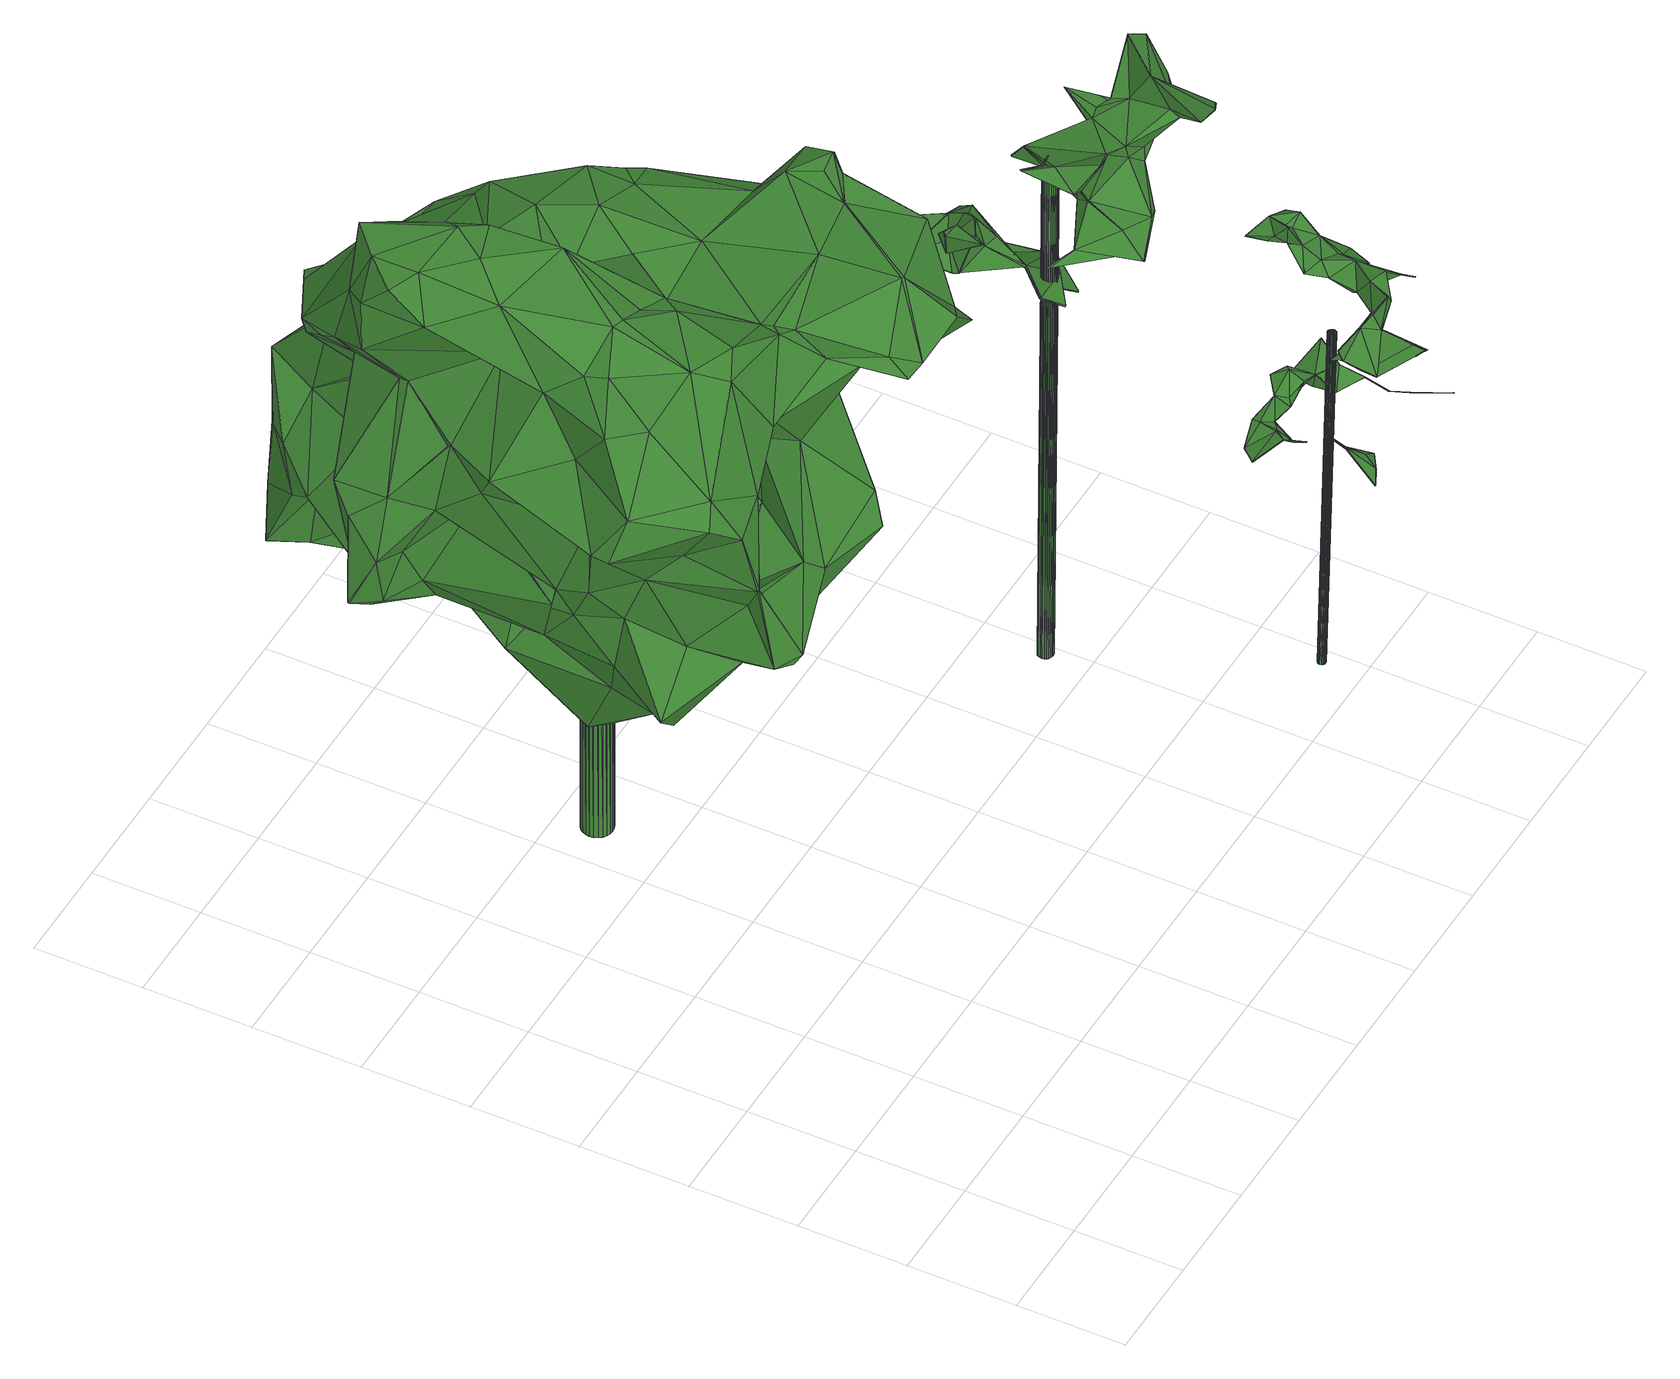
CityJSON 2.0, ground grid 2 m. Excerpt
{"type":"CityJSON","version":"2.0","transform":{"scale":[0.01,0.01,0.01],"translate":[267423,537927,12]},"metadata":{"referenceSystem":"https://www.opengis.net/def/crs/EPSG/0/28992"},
"CityObjects":{
"tree1":{"type":"SolitaryVegetationObject","attributes":{"gtid":252,"crown_width_m":9.78,"crown_median_z":21.65,"crown_r50_m":0.45,"crown_porosity":0.894,"trunk_H_m":8.87,"trunk_DBH_m":0.566,"trunk_radius_m":0.283,"trunk_base_height_m":12.78,"original_gtid":"282"},"geometry":[{"type":"Solid","lod":"3","boundaries":[[[[0,1,2]],[[3,4,5]],[[6,7,8]],[[9,10,11]],[[12,11,10]],[[13,14,15]],[[16,17,18]],[[16,18,19]],[[20,21,22]],[[23,24,25]],[[26,24,27]],[[28,29,30]],[[31,30,29]],[[32,33,34]],[[28,30,31]],[[35,36,37]],[[38,39,9]],[[40,41,42]],[[43,26,44]],[[43,44,45]],[[11,46,38]],[[47,48,49]],[[29,50,51]],[[52,53,15]],[[54,55,56]],[[57,58,59]],[[60,61,62]],[[60,63,61]],[[64,65,66]],[[67,64,66]],[[68,14,69]],[[70,69,14]],[[28,4,29]],[[71,17,72]],[[73,47,74]],[[75,74,47]],[[31,76,77]],[[13,78,79]],[[80,79,78]],[[81,70,82]],[[40,83,84]],[[50,29,4]],[[76,85,86]],[[87,73,74]],[[53,13,15]],[[88,89,39]],[[90,91,92]],[[93,90,92]],[[31,29,76]],[[94,95,7]],[[96,97,93]],[[98,99,100]],[[101,102,103]],[[64,104,98]],[[105,106,107]],[[92,108,96]],[[96,93,92]],[[27,24,109]],[[110,66,111]],[[87,25,73]],[[66,59,58]],[[112,1,113]],[[1,114,115]],[[116,117,118]],[[116,119,117]],[[120,121,33]],[[122,123,106]],[[124,40,55]],[[125,126,127]],[[128,75,47]],[[129,130,131]],[[132,131,130]],[[101,133,134]],[[135,50,4]],[[136,137,138]],[[139,140,141]],[[142,143,86]],[[144,65,145]],[[146,117,147]],[[23,148,149]],[[150,33,151]],[[151,33,32]],[[65,152,111]],[[57,153,58]],[[154,153,57]],[[142,133,155]],[[142,156,133]],[[72,17,92]],[[98,104,99]],[[75,157,158]],[[75,158,74]],[[0,159,1]],[[145,128,47]],[[160,161,162]],[[163,164,165]],[[166,167,105]],[[106,105,167]],[[96,89,97]],[[64,98,128]],[[168,12,56]],[[104,67,169]],[[104,64,67]],[[99,104,170]],[[171,137,136]],[[172,124,154]],[[57,172,154]],[[25,173,174]],[[162,175,176]],[[177,146,147]],[[105,137,171]],[[178,179,180]],[[42,178,181]],[[162,176,182]],[[162,182,180]],[[32,183,184]],[[185,96,108]],[[170,104,186]],[[40,124,83]],[[187,108,92]],[[188,189,190]],[[191,89,192]],[[170,193,157]],[[99,170,157]],[[70,14,194]],[[144,195,196]],[[193,16,157]],[[197,160,162]],[[76,198,77]],[[199,200,201]],[[124,55,202]],[[181,168,42]],[[40,42,168]],[[124,202,154]],[[73,174,203]],[[25,174,73]],[[168,55,40]],[[56,55,168]],[[54,202,55]],[[15,68,52]],[[204,54,56]],[[204,56,12]],[[115,205,113]],[[54,204,202]],[[153,202,204]],[[153,154,202]],[[102,101,134]],[[88,192,89]],[[79,126,206]],[[176,50,135]],[[207,189,188]],[[208,189,207]],[[194,209,210]],[[196,165,144]],[[210,209,211]],[[124,172,83]],[[212,185,10]],[[212,10,9]],[[180,179,162]],[[191,192,20]],[[20,192,88]],[[213,169,214]],[[213,214,153]],[[132,155,131]],[[215,93,216]],[[144,165,152]],[[113,1,115]],[[217,164,218]],[[111,66,65]],[[58,219,66]],[[60,220,221]],[[164,222,165]],[[223,217,224]],[[127,224,217]],[[224,225,223]],[[226,57,59]],[[9,11,38]],[[227,205,228]],[[164,217,222]],[[133,160,211]],[[229,228,205]],[[22,230,231]],[[93,215,90]],[[126,119,116]],[[99,157,100]],[[112,45,232]],[[86,85,233]],[[86,233,142]],[[145,47,49]],[[86,198,76]],[[234,198,86]],[[143,132,130]],[[46,235,236]],[[237,69,238]],[[237,238,239]],[[126,79,224]],[[126,224,127]],[[69,70,81]],[[157,16,240]],[[19,240,16]],[[144,49,195]],[[195,49,241]],[[63,242,61]],[[166,95,109]],[[243,231,3]],[[52,78,53]],[[225,78,52]],[[134,133,244]],[[5,28,31]],[[138,137,107]],[[45,44,32]],[[245,152,165]],[[187,246,108]],[[116,118,208]],[[236,180,182]],[[63,60,247]],[[60,155,247]],[[65,144,152]],[[248,239,238]],[[248,238,69]],[[128,145,64]],[[201,200,197]],[[49,144,145]],[[222,223,245]],[[225,80,78]],[[126,116,206]],[[150,151,136]],[[6,8,249]],[[246,186,213]],[[169,213,186]],[[250,251,252]],[[93,97,253]],[[189,254,255]],[[229,173,228]],[[256,225,52]],[[256,68,225]],[[257,12,10]],[[257,10,185]],[[185,108,246]],[[17,71,18]],[[23,25,148]],[[258,259,38]],[[91,216,93]],[[215,216,91]],[[258,3,259]],[[171,8,105]],[[95,105,8]],[[105,95,166]],[[244,211,209]],[[105,107,137]],[[242,260,61]],[[149,148,261]],[[262,263,264]],[[265,120,150]],[[195,266,267]],[[241,266,195]],[[190,209,194]],[[142,233,156]],[[25,228,173]],[[190,189,255]],[[43,45,227]],[[227,45,205]],[[112,205,45]],[[40,84,41]],[[174,173,229]],[[174,229,177]],[[203,174,177]],[[34,232,45]],[[34,45,32]],[[268,36,35]],[[129,131,221]],[[244,255,134]],[[25,227,228]],[[211,244,133]],[[164,269,218]],[[270,235,46]],[[181,236,235]],[[3,5,243]],[[258,271,272]],[[38,271,258]],[[139,159,260]],[[159,61,260]],[[177,196,195]],[[203,177,195]],[[160,197,273]],[[178,42,179]],[[25,43,227]],[[29,51,76]],[[85,76,51]],[[87,148,25]],[[129,274,130]],[[234,274,198]],[[130,274,234]],[[77,198,274]],[[178,180,236]],[[275,107,106]],[[275,243,107]],[[178,236,181]],[[194,14,190]],[[197,200,268]],[[150,120,33]],[[183,44,27]],[[51,50,176]],[[39,89,9]],[[113,205,112]],[[20,22,191]],[[67,219,169]],[[182,176,276]],[[193,92,17]],[[7,184,183]],[[211,273,210]],[[82,210,273]],[[94,27,109]],[[94,109,95]],[[125,119,126]],[[138,107,31]],[[31,107,243]],[[60,131,155]],[[150,129,221]],[[52,68,256]],[[49,277,241]],[[48,277,49]],[[134,255,139]],[[139,255,140]],[[208,115,114]],[[31,77,138]],[[201,179,42]],[[1,159,114]],[[182,271,236]],[[207,116,208]],[[206,116,207]],[[13,79,188]],[[82,273,268]],[[197,268,273]],[[188,190,14]],[[79,206,188]],[[207,188,206]],[[15,14,68]],[[9,89,96]],[[221,131,60]],[[114,159,141]],[[86,143,234]],[[130,234,143]],[[19,18,261]],[[75,100,157]],[[70,278,82]],[[187,92,193]],[[250,279,266]],[[153,204,213]],[[43,25,26]],[[160,273,211]],[[268,35,82]],[[81,82,35]],[[136,274,129]],[[175,51,176]],[[175,85,51]],[[5,4,28]],[[138,77,274]],[[138,274,136]],[[275,231,243]],[[136,129,150]],[[255,209,190]],[[101,103,247]],[[103,63,247]],[[101,247,155]],[[101,155,133]],[[42,280,200]],[[41,280,42]],[[204,257,213]],[[41,84,280]],[[213,257,246]],[[185,246,257]],[[65,64,145]],[[223,222,217]],[[162,233,175]],[[85,175,233]],[[275,106,22]],[[212,9,185]],[[185,9,96]],[[27,44,26]],[[42,200,199]],[[83,280,84]],[[214,219,58]],[[42,199,201]],[[225,224,80]],[[255,141,140]],[[255,114,141]],[[34,121,281]],[[282,281,121]],[[283,245,223]],[[244,209,255]],[[150,221,220]],[[282,265,220]],[[150,220,265]],[[193,17,16]],[[181,270,168]],[[188,14,13]],[[88,21,20]],[[259,21,88]],[[11,270,46]],[[22,21,230]],[[21,3,230]],[[21,259,3]],[[196,177,163]],[[133,156,161]],[[102,242,103]],[[95,8,7]],[[7,183,94]],[[27,94,183]],[[214,58,153]],[[152,284,237]],[[152,245,284]],[[25,24,26]],[[13,53,78]],[[120,282,121]],[[39,38,259]],[[39,259,88]],[[33,121,34]],[[249,171,136]],[[276,258,272]],[[146,118,117]],[[255,254,114]],[[183,32,44]],[[128,98,100]],[[128,100,75]],[[68,69,283]],[[237,283,69]],[[3,231,230]],[[23,109,24]],[[23,261,109]],[[23,149,261]],[[205,118,229]],[[229,118,177]],[[48,250,252]],[[241,250,266]],[[261,18,109]],[[166,109,18]],[[232,281,0]],[[281,159,0]],[[103,242,63]],[[69,81,248]],[[220,62,282]],[[119,269,163]],[[220,60,62]],[[282,62,61]],[[74,148,87]],[[241,277,252]],[[48,252,277]],[[261,148,19]],[[240,19,148]],[[240,148,74]],[[115,208,118]],[[205,115,118]],[[162,179,197]],[[201,197,179]],[[246,170,186]],[[169,186,104]],[[92,285,72]],[[22,231,275]],[[12,257,204]],[[262,93,285]],[[239,226,110]],[[163,177,147]],[[163,147,119]],[[280,36,200]],[[177,118,146]],[[282,61,281]],[[159,281,61]],[[34,281,232]],[[112,2,1]],[[80,224,79]],[[91,90,215]],[[282,120,265]],[[196,163,165]],[[203,48,286]],[[31,243,5]],[[46,236,271]],[[46,271,38]],[[187,170,246]],[[187,193,170]],[[71,166,18]],[[249,8,171]],[[6,249,7]],[[249,184,7]],[[133,161,160]],[[233,162,161]],[[156,233,161]],[[135,276,176]],[[163,269,164]],[[270,181,235]],[[167,166,122]],[[167,122,106]],[[142,287,143]],[[155,143,287]],[[155,287,142]],[[242,102,260]],[[134,260,102]],[[134,139,260]],[[119,147,117]],[[22,123,71]],[[166,71,123]],[[166,123,122]],[[106,123,22]],[[114,254,208]],[[189,208,254]],[[3,135,4]],[[3,276,135]],[[258,276,3]],[[226,59,110]],[[110,111,237]],[[276,271,182]],[[276,272,271]],[[237,239,110]],[[210,278,194]],[[225,68,283]],[[225,283,223]],[[111,152,237]],[[110,59,66]],[[250,48,203]],[[73,286,47]],[[203,286,73]],[[195,288,203]],[[195,267,288]],[[250,203,288]],[[112,232,2]],[[66,219,67]],[[214,169,219]],[[232,0,2]],[[11,12,270]],[[12,168,270]],[[155,132,143]],[[285,253,71]],[[97,191,253]],[[22,71,253]],[[22,253,191]],[[93,253,285]],[[57,36,172]],[[57,37,36]],[[263,285,264]],[[200,36,268]],[[172,36,83]],[[280,83,36]],[[262,285,263]],[[264,285,91]],[[92,91,285]],[[285,71,72]],[[93,264,91]],[[262,264,93]],[[210,82,278]],[[194,278,70]],[[47,286,48]],[[240,74,158]],[[240,158,157]],[[267,279,289]],[[288,267,289]],[[288,289,250]],[[97,89,191]],[[267,266,279]],[[241,252,251]],[[250,289,279]],[[241,251,250]],[[141,159,290]],[[141,290,139]],[[139,290,159]],[[283,237,284]],[[245,283,284]],[[245,165,222]],[[248,291,239]],[[81,291,248]],[[35,37,291]],[[35,291,81]],[[57,291,37]],[[239,291,57]],[[239,57,226]],[[127,217,218]],[[127,218,125]],[[249,292,184]],[[184,292,32]],[[218,269,125]],[[125,269,119]],[[32,292,151]],[[136,151,292]],[[136,292,249]],[[293,294,295]],[[293,295,296]],[[296,295,297]],[[296,297,298]],[[295,294,299]],[[295,299,297]],[[297,299,300]],[[297,300,298]],[[299,294,301]],[[299,301,300]],[[300,301,302]],[[300,302,298]],[[301,294,303]],[[301,303,302]],[[302,303,304]],[[302,304,298]],[[303,294,305]],[[303,305,304]],[[304,305,306]],[[304,306,298]],[[305,294,307]],[[305,307,306]],[[306,307,308]],[[306,308,298]],[[307,294,309]],[[307,309,308]],[[308,309,310]],[[308,310,298]],[[309,294,311]],[[309,311,310]],[[310,311,312]],[[310,312,298]],[[311,294,313]],[[311,313,312]],[[312,313,314]],[[312,314,298]],[[313,294,315]],[[313,315,314]],[[314,315,316]],[[314,316,298]],[[315,294,317]],[[315,317,316]],[[316,317,318]],[[316,318,298]],[[317,294,319]],[[317,319,318]],[[318,319,320]],[[318,320,298]],[[319,294,321]],[[319,321,320]],[[320,321,322]],[[320,322,298]],[[321,294,323]],[[321,323,322]],[[322,323,324]],[[322,324,298]],[[323,294,325]],[[323,325,324]],[[324,325,326]],[[324,326,298]],[[325,294,327]],[[325,327,326]],[[326,327,328]],[[326,328,298]],[[327,294,329]],[[327,329,328]],[[328,329,330]],[[328,330,298]],[[329,294,331]],[[329,331,330]],[[330,331,332]],[[330,332,298]],[[331,294,333]],[[331,333,332]],[[332,333,334]],[[332,334,298]],[[333,294,335]],[[333,335,334]],[[334,335,336]],[[334,336,298]],[[335,294,337]],[[335,337,336]],[[336,337,338]],[[336,338,298]],[[337,294,339]],[[337,339,338]],[[338,339,340]],[[338,340,298]],[[339,294,341]],[[339,341,340]],[[340,341,342]],[[340,342,298]],[[341,294,293]],[[341,293,342]],[[342,293,296]],[[342,296,298]]]]}]},
"tree2":{"type":"SolitaryVegetationObject","attributes":{"gtid":295,"crown_width_m":4.43,"crown_median_z":23.74,"crown_r50_m":0.263,"crown_porosity":0.917,"trunk_H_m":10.96,"trunk_DBH_m":0.274,"trunk_radius_m":0.137,"trunk_base_height_m":12.78,"original_gtid":"333"},"geometry":[{"type":"Solid","lod":"3","boundaries":[[[[343,344,345]],[[346,347,348]],[[347,349,348]],[[350,351,352]],[[353,352,351]],[[354,355,356]],[[357,355,354]],[[356,358,354]],[[359,360,361]],[[361,362,359]],[[363,364,365]],[[366,367,368]],[[369,370,371]],[[372,373,374]],[[375,376,377]],[[378,377,379]],[[380,381,382]],[[383,384,385]],[[359,362,386]],[[387,359,386]],[[388,389,390]],[[391,392,393]],[[394,393,392]],[[395,396,397]],[[362,398,386]],[[386,398,399]],[[400,362,361]],[[363,401,364]],[[376,375,402]],[[403,399,398]],[[344,343,404]],[[368,405,406]],[[407,408,409]],[[374,373,410]],[[411,412,413]],[[414,347,346]],[[376,379,377]],[[415,416,350]],[[417,418,419]],[[420,381,380]],[[421,413,367]],[[415,351,416]],[[388,390,422]],[[423,424,425]],[[426,424,423]],[[397,377,395]],[[418,427,419]],[[380,418,420]],[[428,429,430]],[[346,417,414]],[[344,431,432]],[[345,396,433]],[[433,396,395]],[[423,425,431]],[[434,388,435]],[[422,435,388]],[[436,437,438]],[[439,352,440]],[[414,417,441]],[[405,368,442]],[[413,421,443]],[[421,367,444]],[[425,432,431]],[[445,381,420]],[[379,446,391]],[[391,446,402]],[[384,447,343]],[[448,401,449]],[[444,367,366]],[[450,429,428]],[[444,366,451]],[[442,357,405]],[[452,353,453]],[[345,394,343]],[[438,454,391]],[[396,455,397]],[[346,348,410]],[[456,457,442]],[[387,450,360]],[[428,430,450]],[[360,450,430]],[[439,453,415]],[[358,356,458]],[[457,458,356]],[[399,408,386]],[[459,408,399]],[[384,383,460]],[[384,460,434]],[[461,402,375]],[[374,348,462]],[[455,377,397]],[[366,443,451]],[[418,463,464]],[[464,463,382]],[[457,456,412]],[[465,377,455]],[[380,463,418]],[[425,424,466]],[[376,402,446]],[[399,403,467]],[[386,407,387]],[[359,387,360]],[[353,351,453]],[[368,456,442]],[[454,384,391]],[[374,462,372]],[[446,379,376]],[[466,424,468]],[[365,469,363]],[[426,468,424]],[[470,460,383]],[[411,413,443]],[[471,468,426]],[[471,472,468]],[[473,474,459]],[[433,393,394]],[[375,377,461]],[[436,438,475]],[[444,443,421]],[[346,373,349]],[[466,454,438]],[[451,443,444]],[[357,406,405]],[[412,354,358]],[[352,452,440]],[[353,452,352]],[[476,364,420]],[[391,378,379]],[[438,461,465]],[[432,425,345]],[[475,438,465]],[[368,443,366]],[[395,377,378]],[[477,389,478]],[[477,478,423]],[[467,403,411]],[[408,479,409]],[[480,390,481]],[[389,481,390]],[[438,391,402]],[[482,360,430]],[[483,370,484]],[[485,448,449]],[[357,442,355]],[[372,348,373]],[[349,373,348]],[[457,356,355]],[[457,355,442]],[[439,452,453]],[[440,452,439]],[[473,459,467]],[[486,459,474]],[[399,467,459]],[[370,483,371]],[[365,487,469]],[[420,417,347]],[[382,463,380]],[[418,417,420]],[[443,488,411]],[[467,411,488]],[[347,417,349]],[[349,417,346]],[[398,362,400]],[[430,429,482]],[[482,429,450]],[[344,404,422]],[[483,489,371]],[[357,449,406]],[[357,354,449]],[[490,369,489]],[[482,369,360]],[[461,438,402]],[[425,437,436]],[[472,470,383]],[[489,364,448]],[[395,378,393]],[[450,409,427]],[[482,450,427]],[[433,395,393]],[[466,438,437]],[[425,466,437]],[[467,487,365]],[[370,427,484]],[[464,484,427]],[[391,393,378]],[[410,373,346]],[[475,425,436]],[[475,345,425]],[[388,478,389]],[[418,464,427]],[[480,344,422]],[[413,456,367]],[[368,367,456]],[[403,398,412]],[[403,412,411]],[[345,344,432]],[[422,390,480]],[[351,415,453]],[[350,352,415]],[[439,415,352]],[[351,350,416]],[[414,479,486]],[[365,473,467]],[[347,474,473]],[[465,461,377]],[[384,394,391]],[[343,394,384]],[[347,473,420]],[[365,420,473]],[[449,469,487]],[[459,479,408]],[[412,458,457]],[[486,479,459]],[[455,396,465]],[[475,465,396]],[[475,396,345]],[[435,422,491]],[[388,434,478]],[[468,472,454]],[[468,454,466]],[[431,481,492]],[[389,492,481]],[[382,381,445]],[[469,449,363]],[[449,401,363]],[[454,385,384]],[[347,414,474]],[[474,414,486]],[[410,348,374]],[[472,383,385]],[[472,385,454]],[[348,372,462]],[[427,370,369]],[[427,369,482]],[[491,343,447]],[[491,447,435]],[[434,447,384]],[[435,447,434]],[[456,413,412]],[[409,419,427]],[[420,364,445]],[[365,364,476]],[[477,423,389]],[[387,407,450]],[[407,409,450]],[[491,404,343]],[[467,488,487]],[[368,487,488]],[[489,485,490]],[[419,441,417]],[[443,368,488]],[[470,426,423]],[[485,493,490]],[[470,472,471]],[[471,426,470]],[[485,354,493]],[[419,409,441]],[[479,441,409]],[[479,414,441]],[[365,476,420]],[[368,406,487]],[[449,487,406]],[[369,490,400]],[[490,398,400]],[[361,369,400]],[[386,408,407]],[[360,369,361]],[[489,448,485]],[[485,449,354]],[[369,371,489]],[[483,484,445]],[[491,422,404]],[[464,382,484]],[[382,445,484]],[[448,364,401]],[[483,445,364]],[[483,364,489]],[[394,392,391]],[[398,490,412]],[[433,494,345]],[[394,345,494]],[[394,494,433]],[[431,492,423]],[[423,492,389]],[[480,481,344]],[[344,481,431]],[[412,493,354]],[[490,493,412]],[[434,460,478]],[[470,478,460]],[[470,423,478]],[[358,458,412]],[[495,496,497]],[[495,497,498]],[[498,497,499]],[[498,499,500]],[[497,496,501]],[[497,501,499]],[[499,501,502]],[[499,502,500]],[[501,496,503]],[[501,503,502]],[[502,503,504]],[[502,504,500]],[[503,496,505]],[[503,505,504]],[[504,505,506]],[[504,506,500]],[[505,496,507]],[[505,507,506]],[[506,507,508]],[[506,508,500]],[[507,496,509]],[[507,509,508]],[[508,509,510]],[[508,510,500]],[[509,496,511]],[[509,511,510]],[[510,511,512]],[[510,512,500]],[[511,496,513]],[[511,513,512]],[[512,513,514]],[[512,514,500]],[[513,496,515]],[[513,515,514]],[[514,515,516]],[[514,516,500]],[[515,496,517]],[[515,517,516]],[[516,517,518]],[[516,518,500]],[[517,496,519]],[[517,519,518]],[[518,519,520]],[[518,520,500]],[[519,496,521]],[[519,521,520]],[[520,521,522]],[[520,522,500]],[[521,496,523]],[[521,523,522]],[[522,523,524]],[[522,524,500]],[[523,496,525]],[[523,525,524]],[[524,525,526]],[[524,526,500]],[[525,496,527]],[[525,527,526]],[[526,527,528]],[[526,528,500]],[[527,496,529]],[[527,529,528]],[[528,529,530]],[[528,530,500]],[[529,496,531]],[[529,531,530]],[[530,531,532]],[[530,532,500]],[[531,496,533]],[[531,533,532]],[[532,533,534]],[[532,534,500]],[[533,496,535]],[[533,535,534]],[[534,535,536]],[[534,536,500]],[[535,496,537]],[[535,537,536]],[[536,537,538]],[[536,538,500]],[[537,496,539]],[[537,539,538]],[[538,539,540]],[[538,540,500]],[[539,496,541]],[[539,541,540]],[[540,541,542]],[[540,542,500]],[[541,496,543]],[[541,543,542]],[[542,543,544]],[[542,544,500]],[[543,496,495]],[[543,495,544]],[[544,495,498]],[[544,498,500]]]]}]},
"tree3":{"type":"SolitaryVegetationObject","attributes":{"gtid":435,"crown_width_m":3.36,"crown_median_z":19.85,"crown_r50_m":0.175,"crown_porosity":0.956,"trunk_H_m":7.16,"trunk_DBH_m":0.151,"trunk_radius_m":0.0753,"trunk_base_height_m":12.69,"original_gtid":"494"},"geometry":[{"type":"Solid","lod":"3","boundaries":[[[[545,546,547]],[[548,549,550]],[[548,550,551]],[[552,553,554]],[[555,556,557]],[[558,559,560]],[[561,560,559]],[[562,563,564]],[[565,566,545]],[[567,568,569]],[[550,570,571]],[[572,568,573]],[[574,575,576]],[[577,576,575]],[[578,570,549]],[[574,579,580]],[[548,581,578]],[[582,583,584]],[[585,554,586]],[[587,588,553]],[[589,588,587]],[[590,591,592]],[[593,594,595]],[[596,597,598]],[[578,549,548]],[[595,599,600]],[[601,569,568]],[[602,545,547]],[[572,601,568]],[[603,592,604]],[[559,558,605]],[[606,607,608]],[[609,610,611]],[[572,612,601]],[[613,559,605]],[[614,615,616]],[[552,554,585]],[[617,583,618]],[[619,620,621]],[[622,623,624]],[[625,626,595]],[[613,627,628]],[[629,630,631]],[[575,580,577]],[[593,632,550]],[[633,620,562]],[[631,630,560]],[[634,631,613]],[[634,613,635]],[[583,636,618]],[[619,548,637]],[[587,615,638]],[[605,627,613]],[[639,622,624]],[[640,641,642]],[[643,644,645]],[[646,647,648]],[[649,650,651]],[[555,595,571]],[[581,652,578]],[[653,654,583]],[[635,613,628]],[[629,634,635]],[[651,650,655]],[[651,655,644]],[[637,551,577]],[[577,580,637]],[[556,581,632]],[[629,631,634]],[[622,656,623]],[[656,657,623]],[[631,560,561]],[[597,656,598]],[[596,639,656]],[[639,596,598]],[[596,656,597]],[[637,658,562]],[[563,562,658]],[[659,648,647]],[[613,631,561]],[[559,613,561]],[[573,591,660]],[[560,630,661]],[[585,662,660]],[[616,660,662]],[[663,624,664]],[[654,594,593]],[[574,576,551]],[[650,649,589]],[[644,665,651]],[[650,589,587]],[[646,666,647]],[[617,584,583]],[[605,558,661]],[[663,657,624]],[[639,624,657]],[[639,657,656]],[[610,625,667]],[[648,659,668]],[[669,670,547]],[[587,655,650]],[[548,551,637]],[[671,672,632]],[[579,672,671]],[[586,673,674]],[[609,611,675]],[[676,592,603]],[[640,642,557]],[[653,583,582]],[[676,677,678]],[[656,622,598]],[[675,679,609]],[[680,612,572]],[[632,672,550]],[[549,570,550]],[[664,651,663]],[[649,651,664]],[[614,616,674]],[[640,557,681]],[[682,678,677]],[[558,560,661]],[[665,643,674]],[[665,674,673]],[[570,652,571]],[[677,604,682]],[[639,598,622]],[[605,683,627]],[[681,684,640]],[[571,595,594]],[[617,618,685]],[[591,573,686]],[[607,670,608]],[[585,660,591]],[[671,580,579]],[[671,621,580]],[[681,556,684]],[[556,626,684]],[[573,660,572]],[[590,687,591]],[[616,615,660]],[[553,586,554]],[[604,592,682]],[[686,682,592]],[[582,584,636]],[[648,688,646]],[[686,689,682]],[[593,595,626]],[[571,652,555]],[[682,689,567]],[[677,676,603]],[[621,671,619]],[[690,666,646]],[[691,690,646]],[[566,606,545]],[[546,669,547]],[[563,659,669]],[[563,669,546]],[[555,642,595]],[[641,595,642]],[[668,563,658]],[[668,658,637]],[[690,669,659]],[[580,688,637]],[[692,669,690]],[[653,582,594]],[[594,654,653]],[[571,594,582]],[[584,685,636]],[[618,636,685]],[[584,617,685]],[[657,663,693]],[[683,605,661]],[[586,674,616]],[[577,551,576]],[[694,665,673]],[[663,665,694]],[[692,633,695]],[[682,567,678]],[[602,607,545]],[[565,545,607]],[[670,692,696]],[[670,696,608]],[[606,566,607]],[[565,607,566]],[[636,654,582]],[[571,582,654]],[[694,693,663]],[[661,697,683]],[[630,697,661]],[[697,630,629]],[[683,697,635]],[[697,629,635]],[[640,698,641]],[[604,677,603]],[[571,654,593]],[[571,593,550]],[[690,691,692]],[[692,691,633]],[[699,700,701]],[[686,573,689]],[[647,666,659]],[[690,659,666]],[[636,583,654]],[[687,702,552]],[[649,694,589]],[[567,689,568]],[[573,568,689]],[[695,608,696]],[[695,696,692]],[[687,552,585]],[[591,687,585]],[[624,693,664]],[[623,693,624]],[[657,693,623]],[[664,693,649]],[[694,649,693]],[[663,651,665]],[[553,615,587]],[[553,680,615]],[[627,683,703]],[[627,703,628]],[[642,555,704]],[[660,615,680]],[[660,680,572]],[[553,552,680]],[[557,704,555]],[[591,686,592]],[[671,632,619]],[[602,547,670]],[[669,692,670]],[[595,600,667]],[[601,590,569]],[[590,592,676]],[[626,632,593]],[[632,626,556]],[[581,555,652]],[[590,702,687]],[[601,702,590]],[[643,665,644]],[[680,552,612]],[[702,612,552]],[[702,601,612]],[[635,628,703]],[[635,703,683]],[[557,556,681]],[[564,700,705]],[[699,705,700]],[[640,684,610]],[[595,641,698]],[[626,625,684]],[[684,625,610]],[[625,595,667]],[[585,586,662]],[[546,701,700]],[[633,562,564]],[[564,705,608]],[[564,608,633]],[[569,678,567]],[[564,563,700]],[[545,705,699]],[[606,705,545]],[[676,678,590]],[[569,590,678]],[[608,705,606]],[[575,574,580]],[[691,621,620]],[[691,620,633]],[[562,620,637]],[[619,637,620]],[[563,546,700]],[[699,701,545]],[[545,701,546]],[[621,688,580]],[[668,637,688]],[[668,688,648]],[[659,563,668]],[[610,609,706]],[[610,706,640]],[[691,688,621]],[[646,688,691]],[[706,698,640]],[[616,662,586]],[[607,707,670]],[[602,670,707]],[[602,707,607]],[[608,695,633]],[[706,609,679]],[[644,655,645]],[[587,638,655]],[[638,615,614]],[[555,581,556]],[[619,581,548]],[[632,581,619]],[[570,578,652]],[[553,588,586]],[[586,588,673]],[[694,588,589]],[[673,588,694]],[[551,550,672]],[[638,614,674]],[[674,643,645]],[[674,645,638]],[[655,638,645]],[[574,672,579]],[[551,672,574]],[[642,704,557]],[[600,611,667]],[[667,611,610]],[[595,698,599]],[[706,599,698]],[[679,599,706]],[[611,600,599]],[[611,599,675]],[[679,675,599]],[[708,709,710]],[[708,710,711]],[[711,710,712]],[[711,712,713]],[[710,709,714]],[[710,714,712]],[[712,714,715]],[[712,715,713]],[[714,709,716]],[[714,716,715]],[[715,716,717]],[[715,717,713]],[[716,709,718]],[[716,718,717]],[[717,718,719]],[[717,719,713]],[[718,709,720]],[[718,720,719]],[[719,720,721]],[[719,721,713]],[[720,709,722]],[[720,722,721]],[[721,722,723]],[[721,723,713]],[[722,709,724]],[[722,724,723]],[[723,724,725]],[[723,725,713]],[[724,709,726]],[[724,726,725]],[[725,726,727]],[[725,727,713]],[[726,709,728]],[[726,728,727]],[[727,728,729]],[[727,729,713]],[[728,709,730]],[[728,730,729]],[[729,730,731]],[[729,731,713]],[[730,709,732]],[[730,732,731]],[[731,732,733]],[[731,733,713]],[[732,709,734]],[[732,734,733]],[[733,734,735]],[[733,735,713]],[[734,709,736]],[[734,736,735]],[[735,736,737]],[[735,737,713]],[[736,709,738]],[[736,738,737]],[[737,738,739]],[[737,739,713]],[[738,709,740]],[[738,740,739]],[[739,740,741]],[[739,741,713]],[[740,709,742]],[[740,742,741]],[[741,742,743]],[[741,743,713]],[[742,709,744]],[[742,744,743]],[[743,744,745]],[[743,745,713]],[[744,709,746]],[[744,746,745]],[[745,746,747]],[[745,747,713]],[[746,709,748]],[[746,748,747]],[[747,748,749]],[[747,749,713]],[[748,709,750]],[[748,750,749]],[[749,750,751]],[[749,751,713]],[[750,709,752]],[[750,752,751]],[[751,752,753]],[[751,753,713]],[[752,709,754]],[[752,754,753]],[[753,754,755]],[[753,755,713]],[[754,709,756]],[[754,756,755]],[[755,756,757]],[[755,757,713]],[[756,709,708]],[[756,708,757]],[[757,708,711]],[[757,711,713]]]]}]}
},
"vertices":[
[831,997,696],[952,972,788],[857,949,666],[280,1553,781],[307,1595,746],[361,1578,716],[421,1209,515],[390,1081,394],[400,1235,509],[128,1326,1007],[220,1336,1187],[227,1356,1178],[147,1383,1296],[833,895,1352],[830,1028,1237],[813,923,1397],[203,932,851],[165,1004,858],[223,961,715],[167,846,686],[122,1353,764],[180,1416,790],[202,1276,752],[432,854,695],[482,863,579],[479,752,714],[508,864,562],[483,910,477],[336,1659,592],[394,1686,660],[339,1659,589],[386,1604,571],[638,1064,492],[706,1199,476],[800,1017,536],[534,1270,1347],[404,1290,1375],[413,1187,1344],[137,1429,994],[112,1389,953],[249,1442,1468],[327,1431,1410],[340,1487,1336],[596,887,652],[522,953,545],[712,929,636],[298,1476,1124],[245,707,977],[279,753,911],[314,747,1112],[380,1669,809],[396,1679,801],[791,861,1430],[794,860,1428],[158,1340,1438],[199,1392,1457],[168,1396,1377],[365,1129,1453],[284,995,1404],[310,991,1400],[788,1300,633],[821,1194,609],[901,1186,544],[882,1305,744],[187,765,1198],[354,816,1302],[301,862,1347],[161,864,1331],[753,928,1389],[670,1037,1255],[707,1180,1288],[194,1073,759],[156,1040,866],[302,657,809],[255,684,804],[241,707,977],[486,1656,659],[572,1570,541],[796,846,1385],[904,748,1237],[768,827,1351],[603,1190,1324],[691,1258,1308],[314,1313,1471],[322,1397,1429],[486,1658,866],[566,1529,735],[289,667,794],[80,1373,794],[83,1322,902],[181,1136,1090],[347,1029,907],[147,1027,920],[219,1211,976],[381,1048,418],[349,1075,425],[136,1242,1010],[137,1302,891],[160,753,1156],[48,878,1125],[210,827,1032],[896,1351,789],[916,1273,782],[909,1318,755],[69,854,1213],[336,1220,546],[385,1220,651],[407,1385,602],[127,1153,1094],[292,925,567],[408,944,1359],[400,837,1330],[857,945,666],[889,909,784],[807,994,936],[895,908,807],[771,808,1128],[767,808,1128],[797,862,917],[738,711,1120],[884,1244,482],[864,1139,533],[283,994,650],[198,1074,758],[283,1279,1503],[828,626,1130],[836,662,1136],[736,604,1222],[219,724,1103],[748,1461,555],[735,1467,570],[755,1433,595],[752,1432,597],[796,1441,967],[826,1293,968],[343,1632,814],[623,1353,518],[414,1344,548],[505,1447,559],[780,1209,814],[796,1162,1032],[747,1044,917],[692,1485,869],[603,1463,702],[430,779,1155],[313,745,1115],[670,921,1021],[713,764,1125],[274,752,773],[339,869,769],[770,1371,452],[669,1201,480],[533,823,1256],[204,1160,1444],[249,1220,1486],[817,1379,743],[713,1492,916],[192,887,965],[268,740,910],[831,1033,718],[609,1437,1098],[602,1493,1026],[512,1556,1071],[640,728,1140],[642,644,1144],[607,776,1162],[305,1009,577],[425,1122,696],[209,1439,1352],[123,925,1319],[56,914,1120],[405,1302,526],[331,1247,1480],[649,695,789],[496,719,812],[450,1676,924],[414,1689,946],[615,828,948],[352,1598,1187],[425,1571,1180],[384,1614,1174],[276,1561,1180],[364,1554,1120],[528,1052,478],[526,1062,477],[158,1226,1143],[165,1001,1206],[138,960,1102],[885,926,1193],[870,985,1166],[895,1026,1197],[119,1329,784],[79,1369,794],[136,961,950],[777,1194,1259],[499,845,1047],[507,818,1086],[569,1473,1235],[575,1572,544],[478,1347,1275],[551,1391,1304],[411,1517,1193],[193,1304,1464],[455,736,853],[143,1266,1400],[728,812,795],[905,748,1233],[862,913,1172],[834,893,970],[794,1177,1108],[747,1227,1267],[698,1323,1106],[184,1245,1112],[193,1075,1297],[209,1009,1350],[363,1126,1079],[396,1100,941],[664,629,1169],[723,646,1153],[212,965,1363],[895,1266,475],[759,1397,559],[651,685,1168],[735,705,1265],[737,702,1266],[765,827,1353],[369,990,1373],[677,784,782],[659,713,784],[678,724,832],[237,1388,808],[294,1395,812],[806,991,558],[558,1510,883],[639,1500,581],[267,1522,1167],[280,1555,1149],[543,862,1252],[533,1029,1241],[434,979,1351],[244,839,796],[413,922,1054],[900,1284,758],[422,1453,682],[806,1319,999],[580,818,1229],[108,1129,1147],[900,1376,754],[566,1109,1281],[518,1204,523],[350,805,848],[323,966,973],[220,876,963],[173,1285,804],[758,1005,1085],[823,1168,1030],[775,869,1398],[259,1185,1285],[333,1471,904],[178,1418,793],[828,1226,779],[248,865,605],[307,1253,892],[350,1078,816],[343,1052,866],[895,1263,471],[424,948,1012],[525,925,970],[573,1374,1320],[731,694,1123],[260,1493,1182],[332,1467,1058],[357,1460,1036],[605,1331,1208],[605,1504,541],[348,1266,790],[394,1605,906],[214,828,1031],[741,1215,1280],[401,975,976],[367,1367,1380],[865,1137,536],[911,1165,534],[725,852,1261],[549,841,1254],[160,1041,868],[272,739,912],[754,1324,781],[539,857,862],[415,909,802],[682,1035,762],[464,1166,1313],[600,1205,510],[503,1125,78],[475,1125,78],[502,1132,78],[507,1128,965],[506,1135,965],[479,1128,965],[499,1139,78],[503,1142,965],[495,1145,78],[499,1148,965],[489,1150,78],[493,1152,965],[482,1152,78],[486,1155,965],[475,1153,78],[479,1156,965],[468,1152,78],[472,1155,965],[461,1149,78],[465,1152,965],[455,1145,78],[459,1148,965],[451,1139,78],[454,1142,965],[448,1132,78],[452,1135,965],[447,1125,78],[451,1128,965],[448,1118,78],[452,1120,965],[451,1111,78],[455,1114,965],[455,1105,78],[459,1108,965],[461,1101,78],[465,1103,965],[468,1098,78],[472,1100,965],[475,1097,78],[479,1099,965],[482,1098,78],[486,1101,965],[489,1101,78],[493,1103,965],[495,1105,78],[499,1108,965],[500,1111,78],[504,1114,965],[502,1118,78],[506,1121,965],
[1200,839,859],[1201,866,884],[1256,812,869],[994,624,1324],[1051,593,1299],[975,574,1375],[995,626,1325],[879,703,1237],[888,710,1238],[920,722,1158],[932,743,1184],[1304,579,1254],[1343,543,1286],[1360,543,1242],[1347,596,1338],[1358,542,1241],[1103,455,1106],[1114,502,1090],[1149,488,1117],[1176,476,1148],[1243,677,1280],[1201,605,1259],[1205,606,1274],[1253,406,1342],[1289,425,1318],[1256,526,1360],[1159,531,1146],[1152,612,1150],[1153,610,1151],[978,567,1397],[973,575,1375],[978,565,1396],[1142,621,902],[1141,621,900],[1185,666,888],[1184,668,887],[1149,655,900],[1114,706,1223],[1131,696,1212],[1129,696,1210],[1067,777,967],[1069,789,960],[1069,777,966],[1142,462,1169],[1101,456,1107],[1101,919,963],[1117,934,983],[1174,960,914],[1173,712,922],[1221,790,861],[1227,733,865],[1221,790,859],[1249,655,827],[1278,729,860],[1250,654,829],[1223,519,1201],[1187,529,1235],[1184,511,1140],[1244,676,1278],[1106,647,938],[1227,522,1229],[1199,865,884],[1333,609,1353],[1333,609,1351],[1111,500,1148],[1098,555,1201],[1097,557,1201],[973,573,1374],[1268,478,1279],[1312,521,1261],[1278,444,1294],[1039,552,1264],[881,702,1237],[880,703,1238],[1051,596,1291],[1106,679,1259],[1083,574,1261],[1107,679,1261],[1290,424,1316],[1152,928,895],[1147,838,1008],[1151,802,1021],[1205,826,983],[1139,805,1030],[1119,588,1173],[1006,583,1113],[1007,585,1114],[1008,585,1112],[1203,877,940],[1232,863,942],[1264,741,847],[1051,870,978],[1080,889,952],[1178,823,911],[1161,759,976],[1175,711,924],[954,674,1171],[954,675,1169],[1062,553,1253],[1354,586,1345],[1252,431,1302],[1252,405,1340],[1157,681,1199],[1104,648,937],[1090,855,959],[1233,613,1269],[1263,603,1271],[1059,560,1122],[1251,406,1341],[964,712,1175],[939,713,1210],[1127,761,985],[1272,710,876],[1288,505,1301],[1344,541,1287],[1359,541,1242],[1132,539,1282],[1068,790,962],[1189,656,920],[979,566,1396],[1113,704,1221],[1147,646,1188],[1271,711,877],[1163,758,978],[1173,527,1272],[1112,770,1056],[1233,613,1271],[1102,816,995],[1111,772,1057],[1089,758,1043],[1132,541,1283],[1070,519,1320],[1246,773,868],[1170,578,1236],[1089,856,961],[1053,870,979],[1063,551,1254],[1176,961,913],[1175,960,915],[1060,562,1120],[1149,646,1187],[1147,647,1186],[1245,596,1267],[1069,517,1319],[1268,571,1280],[1268,496,1289],[1196,565,1235],[1223,521,1200],[1157,889,922],[1160,899,924],[1284,561,1263],[1246,773,866],[1189,675,78],[1175,675,78],[1188,679,78],[1179,661,1174],[1179,665,1174],[1165,661,1174],[1187,682,78],[1177,668,1174],[1185,685,78],[1175,671,1174],[1182,687,78],[1172,673,1174],[1178,688,78],[1169,674,1174],[1175,689,78],[1165,675,1174],[1171,688,78],[1162,674,1174],[1168,687,78],[1158,673,1174],[1165,685,78],[1156,671,1174],[1163,682,78],[1153,668,1174],[1162,678,78],[1152,665,1174],[1161,675,78],[1152,661,1174],[1162,671,78],[1152,657,1174],[1163,668,78],[1154,654,1174],[1165,665,78],[1156,651,1174],[1168,663,78],[1159,649,1174],[1172,662,78],[1162,648,1174],[1175,661,78],[1166,647,1174],[1179,662,78],[1169,648,1174],[1182,663,78],[1172,649,1174],[1185,666,78],[1175,652,1174],[1187,668,78],[1177,654,1174],[1188,672,78],[1179,658,1174],
[1456,415,931],[1498,380,920],[1507,410,904],[1414,207,912],[1378,156,932],[1405,164,895],[1456,201,903],[1311,318,646],[1338,315,668],[1323,306,665],[1344,188,875],[1344,190,875],[1297,204,855],[1351,164,568],[1320,147,563],[1351,163,566],[1320,148,562],[1439,310,894],[1489,340,893],[1448,349,901],[1421,440,904],[1421,439,906],[1193,306,651],[1223,337,644],[1194,306,649],[1377,155,931],[1373,165,857],[1269,347,664],[1265,330,669],[1495,168,871],[1497,168,871],[1496,168,872],[1486,189,877],[1376,156,932],[1485,189,876],[1486,190,875],[1371,181,887],[1370,81,850],[1339,70,878],[1339,71,877],[1323,305,666],[1368,303,686],[1409,354,646],[1406,304,668],[1418,315,628],[1257,296,670],[1278,310,669],[1248,259,671],[1375,165,857],[1371,82,850],[1332,151,793],[1509,104,631],[1508,104,632],[1508,104,630],[1378,183,774],[1379,183,775],[1223,337,642],[1506,412,904],[1249,237,678],[1250,237,680],[1346,215,595],[1427,390,921],[1429,404,903],[1439,373,904],[1354,251,769],[1358,234,787],[1359,234,786],[1269,346,663],[1345,215,593],[1378,340,696],[1361,362,681],[1368,331,700],[1310,68,893],[1311,68,894],[1420,235,871],[1424,289,875],[1435,250,851],[1490,175,615],[1481,208,611],[1482,208,612],[1340,184,789],[1374,166,856],[1355,249,597],[1355,249,595],[1404,196,542],[1404,195,543],[1351,164,566],[1407,188,877],[1414,328,875],[1369,192,570],[1360,225,579],[1339,72,878],[1467,263,890],[1410,353,646],[1491,175,616],[1306,200,828],[1330,151,793],[1306,199,829],[1478,331,678],[1479,331,677],[1478,332,677],[1519,265,837],[1530,275,828],[1521,266,838],[1428,278,622],[1443,329,626],[1462,289,650],[1371,179,886],[1372,80,851],[1371,81,852],[1443,330,627],[1489,175,616],[1480,208,612],[1479,300,879],[1531,306,846],[1331,338,670],[1369,192,572],[1337,315,670],[1471,247,635],[1472,247,633],[1461,289,652],[1528,275,827],[1378,183,776],[1488,295,872],[1489,341,891],[1465,378,913],[1421,234,870],[1455,201,901],[1407,302,668],[1407,304,668],[1355,250,768],[1248,259,669],[1248,236,679],[1240,273,674],[1354,249,769],[1331,339,668],[1299,205,855],[1240,273,676],[1361,225,581],[1307,201,829],[1311,69,893],[1258,296,672],[1278,310,667],[1471,265,877],[1256,296,671],[1519,314,842],[1459,292,861],[1477,334,876],[1470,247,634],[1428,277,623],[1448,337,890],[1448,349,899],[1404,197,543],[1338,184,788],[1421,361,961],[1465,377,914],[1457,387,919],[1265,330,667],[1356,249,596],[1298,203,855],[1421,361,959],[1357,234,786],[1457,388,917],[1383,275,69],[1375,275,69],[1382,277,69],[1405,269,785],[1405,270,785],[1397,269,786],[1382,279,69],[1404,272,785],[1380,280,69],[1403,274,785],[1379,281,69],[1401,275,785],[1377,282,69],[1399,276,786],[1375,283,69],[1397,276,786],[1373,282,69],[1395,276,786],[1371,282,69],[1394,275,786],[1370,280,69],[1392,274,786],[1368,279,69],[1391,272,786],[1368,277,69],[1390,271,786],[1367,275,69],[1390,269,786],[1368,273,69],[1390,267,786],[1368,271,69],[1391,265,786],[1370,270,69],[1392,263,786],[1371,269,69],[1393,262,786],[1373,268,69],[1395,261,786],[1375,268,69],[1397,261,785],[1377,268,69],[1399,261,785],[1379,269,69],[1401,262,785],[1380,270,69],[1403,263,785],[1382,271,69],[1404,265,785],[1382,273,69],[1405,267,785]
]}
